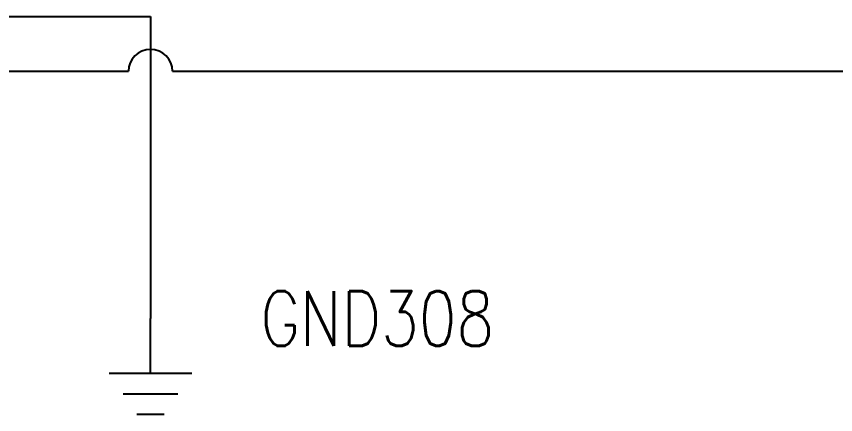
# Model space of a CAD drawing. Header units: inches. Extents: x 0 to 34.2, y 0 to 22.
# Drawn here: x 9.695 to 11.558, y 15.594 to 16.5 of the extents above; entities that cross this region are included whole.
import ezdxf
from ezdxf.enums import TextEntityAlignment as Align

# ---------------------------------------------------------------- set-up
doc = ezdxf.new("R2010")
doc.units = ezdxf.units.IN
doc.header["$MEASUREMENT"] = 0
for name, color, linetype in [('GRN_14AWG', 3, 'Continuous'), ('GRN_16AWG', 3, 'Continuous'), ('SYMS', 7, 'Continuous'), ('TAGS', 1, 'Continuous'), ('WHT_16AWG', 7, 'Continuous')]:
    doc.layers.add(name, color=color, linetype=linetype)
doc.styles.add('WD', font='romans.shx', dxfattribs={"height": 0.185})

# ---------------------------------------------------------------- blocks, each defined once
blk = doc.blocks.new('HDV1_GND_TMK')
for p, q in [((0, 0.125), (0, 0.25)), ((0.09375, 0.125), (-0.09375, 0.125)), ((0.0625, 0.078125), (-0.0625, 0.078125)), ((0.03125, 0.03125), (-0.03125, 0.03125))]:
    blk.add_line(p, q)
at = {"style": 'WD', "width": 0.8}
for tag, p in [('INST', (0.25, 0.5625)), ('LOC', (0.25, 0.40625)), ('TAG1', (0.25, 0.25)), ('DESC1', (0.25, 0.09375)), ('DESC2', (0.25, -0.0625))]:
    blk.add_attdef(tag, text='', height=0.125, dxfattribs=at).set_placement(p, align=Align.MIDDLE_LEFT)
at = {"style": 'WD', "flags": 1}
for tag in ['ASSYCODE', 'CAT', 'X4TERM01', 'MFG', 'FAMILY']:
    blk.add_attdef(tag, (0, 0.25), '', height=0.01, dxfattribs=at)

msp = doc.modelspace()

# ---------------------------------------------------------------- linework, layer by layer
at = {"layer": 'GRN_14AWG'}
for p, q in [((9.3125, 16.5), (10, 16.5)), ((10, 16.5), (10, 16)), ((10, 15.9062), (10, 15.8125))]:
    msp.add_line(p, q, dxfattribs=at)
at = {"layer": 'GRN_16AWG'}
msp.add_line((10, 16), (10, 15.9062), dxfattribs=at)
at = {"layer": 'WHT_16AWG'}
for p, q in [((8.9375, 16.375), (9.95, 16.375)), ((10.05, 16.375), (12.3236, 16.375))]:
    msp.add_line(p, q, dxfattribs=at)
msp.add_arc((10, 16.375), 0.05, 0, 180, dxfattribs=at)

# ---------------------------------------------------------------- block references
at = {"layer": 'SYMS'}
ref = msp.add_blockref('HDV1_GND_TMK', (10, 15.5625), dxfattribs=at)
ref.add_attrib('TAG1', 'GND308', dxfattribs={"layer": 'TAGS', "height": 0.125, "style": 'WD', "width": 0.8}).set_placement((10.25, 15.8125), align=Align.MIDDLE_LEFT)

doc.saveas('drawing.dxf')
